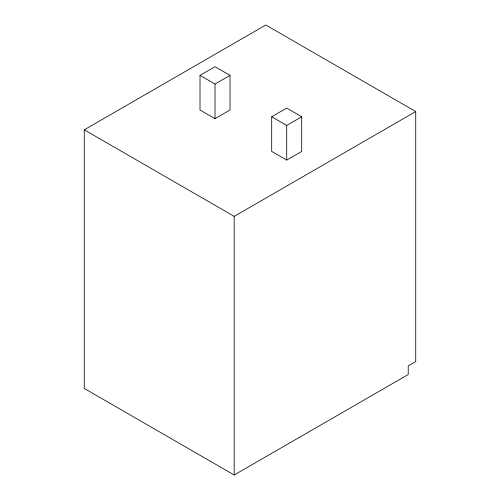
<?xml version="1.0" encoding="UTF-8"?>
<svg xmlns="http://www.w3.org/2000/svg" width="500" height="500" viewBox="0 0 500 500"><rect width="100%" height="100%" fill="white"/><g stroke="black" fill="none" stroke-linecap="round" stroke-linejoin="round"><path stroke-width="0.75" d="M84.269 129.812L265.806 25L415.731 111.562L415.731 361.525L408.231 365.856L408.231 374.519L234.194 475L84.269 388.438L84.269 129.812L234.194 216.369L415.731 111.562M200.012 75.369L215.019 66.706L230.019 75.369L230.019 110.019L215.019 118.681L200.012 110.019L200.012 75.369L215.019 84.031L230.019 75.369M271.7 116.756L286.706 108.094L301.706 116.756L301.706 151.406L286.706 160.069L271.7 151.406L271.7 116.756L286.706 125.419L301.706 116.756M286.706 125.419L286.706 160.069M234.194 216.369L234.194 475M215.019 84.031L215.019 118.681"/></g></svg>
